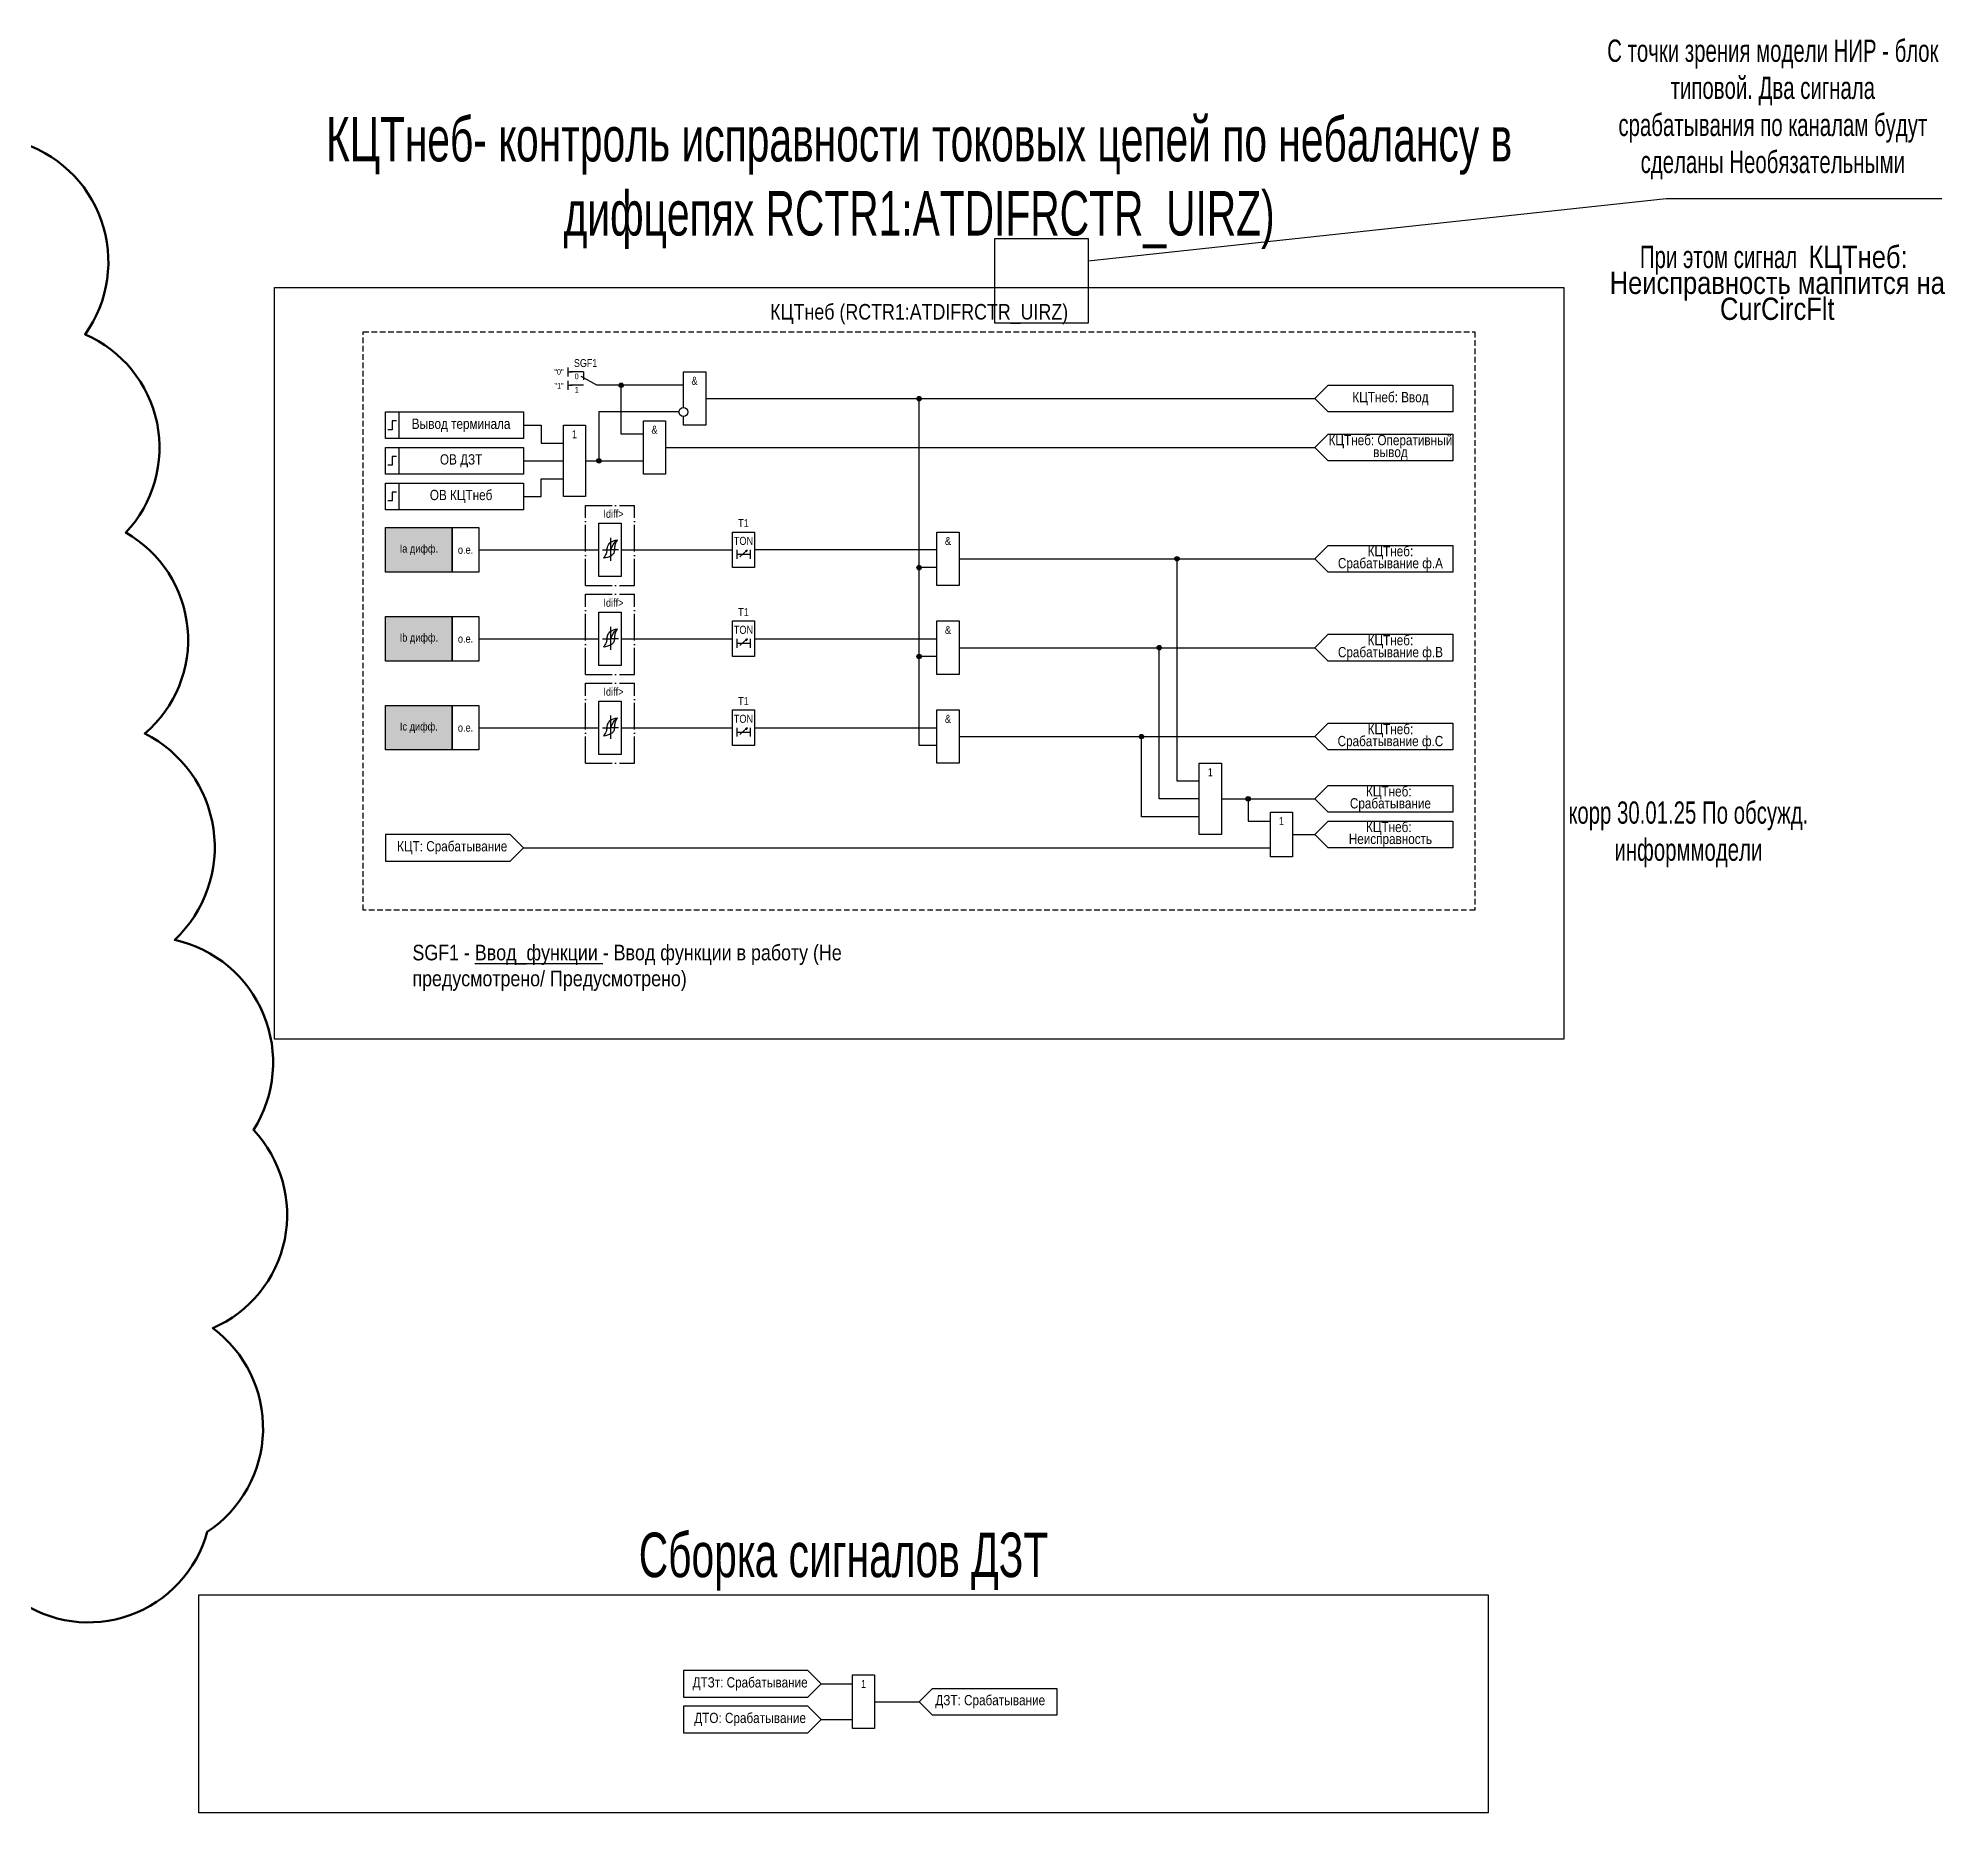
# Model space of a CAD drawing. Header units: millimetres. Extents: x -805 to 2714, y -997 to 959.
# Drawn here: x 789.9 to 1218.7, y -244 to 155.1 of the extents above; entities that cross this region are included whole.
import ezdxf
from ezdxf.enums import TextEntityAlignment as Align

# ---------------------------------------------------------------- set-up
doc = ezdxf.new("R2010")
doc.units = ezdxf.units.MM
doc.linetypes.add('ACAD_ISO04W100', pattern=[30, 24, -3, 0, -3])
doc.linetypes.add('штриховая2', pattern=[0.375, 0.25, -0.125])
doc.layers.add('TEXT', color=7, linetype='Continuous', lineweight=25)
doc.layers.add('Основная', color=7, linetype='Continuous')
doc.styles.add('1.8_Gost_RD', font='ARIALN.TTF', dxfattribs={"height": 1.8})
doc.styles.add('2.5_Gost_RD', font='ARIALN.TTF', dxfattribs={"height": 2.5})
doc.styles.add('3.5_Gost_RD', font='ARIALN.TTF', dxfattribs={"height": 3.5})
doc.styles.add('Вывод', font='ARIALN.TTF', dxfattribs={"height": 2.5})
doc.styles.add('Компонент', font='ARIALN.TTF', dxfattribs={"height": 3.5})

# ---------------------------------------------------------------- blocks, each defined once
blk = doc.blocks.new('*U71')
at = {"layer": 'Основная', "linetype": 'ACAD_ISO04W100', "ltscale": 0.25}
for p, q in [((0, 0), (11, 0)), ((0, -18), (0, 0)), ((11, -18), (11, 0)), ((0, -18), (11, -18))]:
    blk.add_line(p, q, dxfattribs=at)
at = {"layer": 'Основная', "style": 'Компонент'}
blk.add_attdef('ОУ', text='', height=3.5, dxfattribs=at).set_placement((11, 0), align=Align.MIDDLE_CENTER)
blk = doc.blocks.new('Точка')
at = {"ltscale": 100}
h = blk.add_hatch(color=256, dxfattribs=at)
h.dxf.hatch_style = 1
edge = h.paths.add_edge_path()
edge.add_arc((0, 0), 0.5, 0, 360)
blk.add_circle((0, 0), 0.5, dxfattribs=at)
blk = doc.blocks.new('*U80')
at = {"layer": 'Основная', "color": 0}
blk.add_line((0, 0), (7, 4), dxfattribs=at)
at = {"layer": 'Основная', "ltscale": 0.35}
blk.add_line((6, 6), (6, 2.5), dxfattribs=at)
blk = doc.blocks.new('*U82')
at = {"layer": 'Основная', "color": 0}
for p, q in [((-3, 6), (-9, 6)), ((-3, 0), (-9, 0)), ((9, 0), (3, 0))]:
    blk.add_line(p, q, dxfattribs=at)
at = {"layer": 'Основная', "ltscale": 0.25, "xscale": -1}
blk.add_blockref('*U80', (3, 0), dxfattribs=at)
at = {"layer": 'Основная'}
for tag, height, style, p in [('ОУ', 3.5, 'Компонент', (-2, 10)), ('В1', 2.5, 'Вывод', (-14, 6)), ('В2', 2.5, 'Вывод', (-6, 4)), ('В3', 2.5, 'Вывод', (-6, -2))]:
    blk.add_attdef(tag, text='', height=height, dxfattribs=dict(at, style=style)).set_placement(p, align=Align.MIDDLE_CENTER)

msp = doc.modelspace()

# ---------------------------------------------------------------- hatches: boundary and pattern name
at = {"ltscale": 100, "true_color": 0xf7941d}
h = msp.add_hatch(color=30, dxfattribs=at)
h.dxf.hatch_style = 1
h.paths.add_polyline_path([(868, 45), (883, 45), (883, 35), (868, 35)])
h = msp.add_hatch(color=30, dxfattribs=at)
h.dxf.hatch_style = 1
h.paths.add_polyline_path([(868, 25), (883, 25), (883, 15), (868, 15)])
h = msp.add_hatch(color=30, dxfattribs=at)
h.dxf.hatch_style = 1
h.paths.add_polyline_path([(868, 5), (883, 5), (883, -5), (868, -5)])

# ---------------------------------------------------------------- linework, layer by layer
at = {"color": 67, "ltscale": 100, "true_color": 0x727430}
for p, q in [((1026, 105), (1156, 119)), ((1156, 119), (1218, 119))]:
    msp.add_line(p, q, dxfattribs=at)
at = {"ltscale": 100}
for p, q in [((909, 81), (909, 79)), ((909, 80), (910, 80)), ((909, 78), (909, 76)), ((909, 77), (910, 77)), ((899, 60), (908, 60)), ((913, 60), (926, 60)), ((899, -27), (1067, -27)), ((966, -215), (973, -215)), ((978, -219), (988, -219)), ((966, -223), (973, -223))]:
    msp.add_line(p, q, dxfattribs=at)
at = {"color": 7, "ltscale": 100}
for p, q in [((947.7, 38.46), (949.37, 39.95)), ((949.37, 39.95), (948.85, 39.73)), ((949.37, 39.95), (949.11, 39.48)), ((947.7, 18.46), (949.37, 19.95)), ((949.37, 19.95), (948.85, 19.73)), ((949.37, 19.95), (949.11, 19.48)), ((947.7, -1.54), (949.37, -0.05)), ((949.37, -0.05), (948.85, -0.27)), ((949.37, -0.05), (949.11, -0.52))]:
    msp.add_line(p, q, dxfattribs=at)
at = {"color": 2, "lineweight": 90, "ltscale": 100}
msp.add_lwpolyline([(785.16, 131.79, -0.520567), (800.43, 88.44, -0.520567), (800.43, 88.44, -0.520567), (809.59, 43.87, -0.520567), (809.59, 43.87, -0.520567), (813.87, -1.31, -0.520567), (813.87, -1.31, -0.520567), (820.59, -47.7, -0.520567), (820.59, -47.7, -0.520567), (838.3, -90.44, -0.520567), (838.3, -90.44, -0.520567), (829.14, -135.01, -0.520567), (829.14, -135.01, -0.520567), (827.92, -180.8, -0.520567), (827.92, -180.8, -0.520567), (785.16, -196.06, -0.520567)], format="xyb", dxfattribs=at)
at = {"color": 67, "ltscale": 100, "true_color": 0x727430}
msp.add_lwpolyline([(1005, 110), (1026, 110), (1026, 91), (1005, 91)], close=True, dxfattribs=at)
at = {"color": 3, "ltscale": 100}
for points in [[(843, 99), (1133, 99), (1133, -70), (843, -70)], [(826, -195), (1116, -195), (1116, -244), (826, -244)]]:
    msp.add_lwpolyline(points, close=True, dxfattribs=at)
at = {"ltscale": 100}
for points in [[(926, 66), (921, 66), (921, 77), (916, 77)], [(935, 77), (921, 77)], [(940, 74), (1077, 74)], [(992, 36), (988, 36), (988, 74)], [(934, 71), (916, 71), (916, 60)], [(899, 68), (903, 68), (903, 64), (908, 64)], [(926, 66), (921, 66)], [(931, 63), (1077, 63)], [(899, 52), (903, 52), (903, 56), (908, 56)], [(947, 40), (947, 38)], [(947, 39), (950, 39)], [(950, 40), (950, 38)], [(992, 40), (951, 40)], [(992, 16), (988, 16), (988, 36)], [(997, 38), (1077, 38)], [(1051, -12), (1046, -12), (1046, 38)], [(947, 20), (947, 18)], [(947, 19), (950, 19)], [(950, 20), (950, 18)], [(951, 20), (992, 20)], [(997, 18), (1077, 18)], [(1051, -16), (1042, -16), (1042, 18)], [(992, -4), (988, -4), (988, 16)], [(947, 0), (947, -2)], [(947, -1), (950, -1)], [(950, 0), (950, -2)], [(951, 0), (992, 0)], [(997, -2), (1077, -2)], [(1051, -20), (1038, -20), (1038, -2)], [(1056, -16), (1077, -16)], [(1062, -16), (1062, -21), (1062, -21), (1062, -21), (1067, -21)], [(1072, -24), (1077, -24)]]:
    msp.add_lwpolyline(points, dxfattribs=at)
for points in [[(868, 71), (871, 71), (871, 65), (868, 65)], [(868, 71), (899, 71), (899, 65), (868, 65)], [(908, 68), (913, 68), (913, 52), (908, 52)], [(868, 63), (871, 63), (871, 57), (868, 57)], [(868, 63), (899, 63), (899, 57), (868, 57)], [(868, 55), (871, 55), (871, 49), (868, 49)], [(868, 55), (899, 55), (899, 49), (868, 49)], [(868, 45), (883, 45), (883, 35), (868, 35)], [(883, 45), (889, 45), (889, 35), (883, 35)], [(946, 44), (951, 44), (951, 36), (946, 36)], [(868, 25), (883, 25), (883, 15), (868, 15)], [(883, 25), (889, 25), (889, 15), (883, 15)], [(946, 24), (951, 24), (951, 16), (946, 16)], [(868, 5), (883, 5), (883, -5), (868, -5)], [(883, 5), (889, 5), (889, -5), (883, -5)], [(946, 4), (951, 4), (951, -4), (946, -4)], [(1051, -8), (1056, -8), (1056, -24), (1051, -24)], [(1067, -19), (1072, -19), (1072, -29), (1067, -29)]]:
    msp.add_lwpolyline(points, close=True, dxfattribs=at)
at = {"lineweight": 30, "ltscale": 100}
for points in [[(870.5, 69), (869.5, 69), (869.5, 67), (868.5, 67)], [(870.5, 61), (869.5, 61), (869.5, 59), (868.5, 59)], [(870.5, 53), (869.5, 53), (869.5, 51), (868.5, 51)]]:
    msp.add_lwpolyline(points, dxfattribs=at)
at = {"layer": 'Основная', "ltscale": 100}
for p, q in [((916, 44.5), (916, 46)), ((916, 46), (921, 46)), ((916, 37), (916, 45)), ((921, 46), (921, 40)), ((921, 40), (946, 40)), ((921, 40), (921, 34)), ((916, 34), (916, 37)), ((921, 34), (916, 34)), ((916, 24.5), (916, 26)), ((916, 26), (921, 26)), ((921, 26), (921, 20)), ((916, 17), (916, 25)), ((921, 20), (946, 20)), ((921, 20), (921, 14)), ((916, 14), (916, 17)), ((921, 14), (916, 14)), ((916, 4.5), (916, 6)), ((916, 6), (921, 6)), ((916, -3), (916, 5)), ((921, 6), (921, 0)), ((921, 0), (946, 0)), ((921, 0), (921, -6)), ((916, -6), (916, -3)), ((921, -6), (916, -6))]:
    msp.add_line(p, q, dxfattribs=at)
at = {"layer": 'Основная', "color": 7, "ltscale": 100}
for p, q in [((889, 40), (916, 40)), ((916.79, 40), (918.6, 40)), ((920.42, 40), (918.6, 40)), ((889, 20), (916, 20)), ((916.79, 20), (918.6, 20)), ((920.42, 20), (918.6, 20)), ((889, 0), (916, 0)), ((916.79, 0), (918.6, 0)), ((920.42, 0), (918.6, 0))]:
    msp.add_line(p, q, dxfattribs=at)
at = {"layer": 'Основная'}
for p, q in [((918.6, 42.72), (918.6, 37.52)), ((918.6, 22.72), (918.6, 17.52)), ((918.6, 2.72), (918.6, -2.48))]:
    msp.add_line(p, q, dxfattribs=at)
at = {"layer": 'Основная', "linetype": 'штриховая2', "ltscale": 5}
msp.add_lwpolyline([(863, 89), (1113, 89), (1113, -41), (863, -41)], close=True, dxfattribs=at)
at = {"layer": 'Основная', "ltscale": 100}
msp.add_lwpolyline([(935, 72), (935, 80), (940, 80), (940, 68), (935, 68), (935, 70)], dxfattribs=at)
for points in [[(1108, 77), (1108, 71), (1080, 71), (1077, 74), (1080, 77)], [(926, 69), (931, 69), (931, 57), (926, 57)], [(1108, 66), (1108, 60), (1080, 60), (1077, 63), (1080, 66)], [(992, 44), (997, 44), (997, 32), (992, 32)], [(1108, 41), (1108, 35), (1080, 35), (1077, 38), (1080, 41)], [(992, 24), (997, 24), (997, 12), (992, 12)], [(1108, 21), (1108, 15), (1080, 15), (1077, 18), (1080, 21)], [(992, 4), (997, 4), (997, -8), (992, -8)], [(1108, 1), (1108, -5), (1080, -5), (1077, -2), (1080, 1)], [(1108, -13), (1108, -19), (1080, -19), (1077, -16), (1080, -13)], [(1108, -21), (1108, -27), (1080, -27), (1077, -24), (1080, -21)], [(868, -24), (868, -30), (896, -30), (899, -27), (896, -24)], [(935, -212), (935, -218), (963, -218), (966, -215), (963, -212)], [(973, -213), (978, -213), (978, -225), (973, -225)], [(1019, -216), (1019, -222), (991, -222), (988, -219), (991, -216)], [(935, -220), (935, -226), (963, -226), (966, -223), (963, -220)]]:
    msp.add_lwpolyline(points, close=True, dxfattribs=at)
msp.add_circle((935, 71), 1, dxfattribs=at)
at = {"layer": 'Основная'}
for points in [[(917.8, 39.92), (917.6, 39.13), (917, 38.12)], [(919.48, 39.92), (919.25, 39.13), (918.76, 38.67), (917, 38.12)], [(917.8, 39.92), (917.95, 40.71), (918.44, 41.54), (920.2, 42.26)], [(918.6, 40), (919, 40.72), (919.47, 41.6), (920.2, 42.26)], [(919.48, 39.92), (919.6, 40.71), (919.81, 41.54), (920.2, 42.26)], [(917.8, 19.92), (917.95, 20.71), (918.44, 21.54), (920.2, 22.26)], [(918.6, 20), (919, 20.72), (919.47, 21.6), (920.2, 22.26)], [(919.48, 19.92), (919.6, 20.71), (919.81, 21.54), (920.2, 22.26)], [(917.8, 19.92), (917.6, 19.13), (917, 18.12)], [(919.48, 19.92), (919.25, 19.13), (918.76, 18.67), (917, 18.12)], [(917.8, -0.08), (917.95, 0.71), (918.44, 1.54), (920.2, 2.26)], [(918.6, 0), (919, 0.72), (919.47, 1.6), (920.2, 2.26)], [(919.48, -0.08), (919.6, 0.71), (919.81, 1.54), (920.2, 2.26)], [(917.8, -0.08), (917.6, -0.87), (917, -1.88)], [(919.48, -0.08), (919.25, -0.87), (918.76, -1.33), (917, -1.88)]]:
    msp.add_spline(points, degree=3, dxfattribs=at)

# ---------------------------------------------------------------- block references
at = {"layer": 'Основная', "ltscale": 0.25, "xscale": 0.5, "yscale": 0.5, "zscale": 0.5}
msp.add_blockref('*U82', (914, 77), dxfattribs=at).add_auto_attribs({'ОУ': 'SGF1', 'В1': '"0"', 'В2': '0', 'В3': '1'})
at = {"layer": 'Основная', "ltscale": 100}
for p in [(921, 77), (988, 74), (916, 60), (988, 36), (1046, 38), (1042, 18), (988, 16), (1038, -2), (1062, -16)]:
    msp.add_blockref('Точка', p, dxfattribs=at)
at = {"layer": 'Основная', "ltscale": 0.25}
for p in [(913, 50), (913, 30), (913, 10)]:
    msp.add_blockref('*U71', p, dxfattribs=at)

# ---------------------------------------------------------------- texts
at = {"color": 67, "ltscale": 100, "true_color": 0x727430, "char_height": 5, "width": 75.7185, "attachment_point": 5, "style": '3.5_Gost_RD'}
for s, insert in [('{\\W0.8;С точки зрения модели НИР - блок типовой. Два сигнала срабатывания по каналам будут сделаны Необязательными}', (1180, 139)), ('\\pxsm0.7;{\\W0.8;При этом сигнал  \\W1;\\C256;КЦТнеб:  Неисправность }маппится на CurCircFlt ', (1181, 100)), ('{\\W0.8;корр 30.01.25 По обсужд. информмодели}', (1161, -24))]:
    msp.add_mtext(s, dxfattribs=dict(at, insert=insert))
at = {"color": 2, "ltscale": 100, "char_height": 10, "width": 290, "attachment_point": 5, "style": '3.5_Gost_RD'}
for s, insert in [('{\\W0.8;\\C3;КЦТнеб- контроль исправности токовых цепей по небалансу в дифцепях RCTR1:ATDIFRCTR_UIRZ)}', (988, 122.5)), ('{\\W0.8;\\C3;Сборка сигналов ДЗТ}', (971, -187.5))]:
    msp.add_mtext(s, dxfattribs=dict(at, insert=insert))
at = {"color": 30, "ltscale": 100, "char_height": 3.5, "attachment_point": 5, "style": '3.5_Gost_RD'}
for s, insert, width in [('\\pxt31;КЦТнеб (RCTR1:ATDIFRCTR_UIRZ)', (988, 93), 250), ('\\pxql;SGF1 - {\\LВвод_функции} - Ввод функции в работу (Не предусмотрено/ Предусмотрено)', (930, -54), 111.8874)]:
    msp.add_mtext(s, dxfattribs=dict(at, insert=insert, width=width))
at = {"ltscale": 100}
for s, insert, char_height, width, attachment_point, style in [('"1"', (906, 77.5), 1.25, 2, 1, '3.5_Gost_RD'), ('\\pxsm0.7;Вывод терминала', (885, 68), 2.3, 28, 5, '2.5_Gost_RD'), ('1', (910.5, 66), 1.8, 5, 5, '2.5_Gost_RD'), ('TON', (948.5, 42), 1.8, 5, 5, '2.5_Gost_RD'), ('T1', (948.5, 46), 1.8, 5, 5, '2.5_Gost_RD'), ('Ia дифф.', (875.5, 40), 1.8, 15, 5, '1.8_Gost_RD'), ('о.е.', (886, 40), 1.8, 6, 5, '1.8_Gost_RD'), ('T1', (948.5, 26), 1.8, 5, 5, '2.5_Gost_RD'), ('TON', (948.5, 22), 1.8, 5, 5, '2.5_Gost_RD'), ('Ib дифф.', (875.5, 20), 1.8, 15, 5, '1.8_Gost_RD'), ('о.е.', (886, 20), 1.8, 6, 5, '1.8_Gost_RD'), ('T1', (948.5, 6), 1.8, 5, 5, '2.5_Gost_RD'), ('Ic дифф.', (875.5, 0), 1.8, 15, 5, '1.8_Gost_RD'), ('о.е.', (886, 0), 1.8, 6, 5, '1.8_Gost_RD'), ('TON', (948.5, 2), 1.8, 5, 5, '2.5_Gost_RD')]:
    msp.add_mtext(s, dxfattribs=dict(at, insert=insert, char_height=char_height, width=width, attachment_point=attachment_point, style=style))
at = {"layer": 'TEXT', "color": 0, "ltscale": 100, "insert": (885, 60), "char_height": 2.3, "width": 28, "attachment_point": 5, "style": '2.5_Gost_RD'}
msp.add_mtext('\\pxsm0.7;{\\C256;ОВ ДЗТ}', dxfattribs=at)
at = {"layer": 'Основная', "ltscale": 100, "attachment_point": 5, "style": '2.5_Gost_RD'}
for s, insert, char_height, width in [('&', (937.5, 78), 1.8, 5), ('КЦТнеб: Ввод', (1094, 74), 2.3, 28), ('&', (928.5, 67), 1.8, 5), ('&', (994.5, 42), 1.8, 5), ('&', (994.5, 22), 1.8, 5), ('&', (994.5, 2), 1.8, 5), ('1', (1053.5, -10), 1.8, 5), ('1', (1069.5, -21), 1.8, 5), ('\\pxsm0.7;{\\C256;КЦТнеб:  Неисправность}', (1094, -24), 2.3, 28), ('\\pxsm0.7;{\\C256;КЦТ: Срабатывание}', (883, -27), 2.3, 26.5083), ('1', (975.5, -215), 1.8, 5)]:
    msp.add_mtext(s, dxfattribs=dict(at, insert=insert, char_height=char_height, width=width))
at = {"layer": 'Основная', "color": 0, "ltscale": 100, "char_height": 2.3, "attachment_point": 5, "style": '2.5_Gost_RD'}
for s, insert, width in [('\\pxsm0.7;{\\C256;КЦТнеб: Оперативный вывод}', (1094, 63), 28), ('\\pxsm0.7;{\\C256;ОВ КЦТнеб}', (885, 52), 28), ('\\pxsm0.7;{\\C256;КЦТнеб: Срабатывание ф.А}', (1094, 38), 26.5083), ('\\pxsm0.7;{\\C256;КЦТнеб: Срабатывание ф.В}', (1094, 18), 25.2956), ('\\pxsm0.7;{\\C256;КЦТнеб: Срабатывание ф.С}', (1094, -2), 25.7463), ('\\pxsm0.7;{\\C256;КЦТнеб:  Срабатывание}', (1094, -16), 28), ('\\pxsm0.7;{\\C256;ДТЗт: Срабатывание}', (950, -215), 28), ('\\pxsm0.7;{\\C256;ДЗТ: Срабатывание}', (1004, -219), 28), ('\\pxsm0.7;{\\C256;ДТО: Срабатывание}', (950, -223), 28)]:
    msp.add_mtext(s, dxfattribs=dict(at, insert=insert, width=width))
at = {"layer": 'Основная', "color": 7, "ltscale": 100, "char_height": 1.8, "width": 4, "attachment_point": 1, "style": '1.8_Gost_RD'}
for insert in [(917, 49), (917, 29), (917, 9)]:
    msp.add_mtext('Idiff>', dxfattribs=dict(at, insert=insert))

doc.saveas('drawing.dxf')
